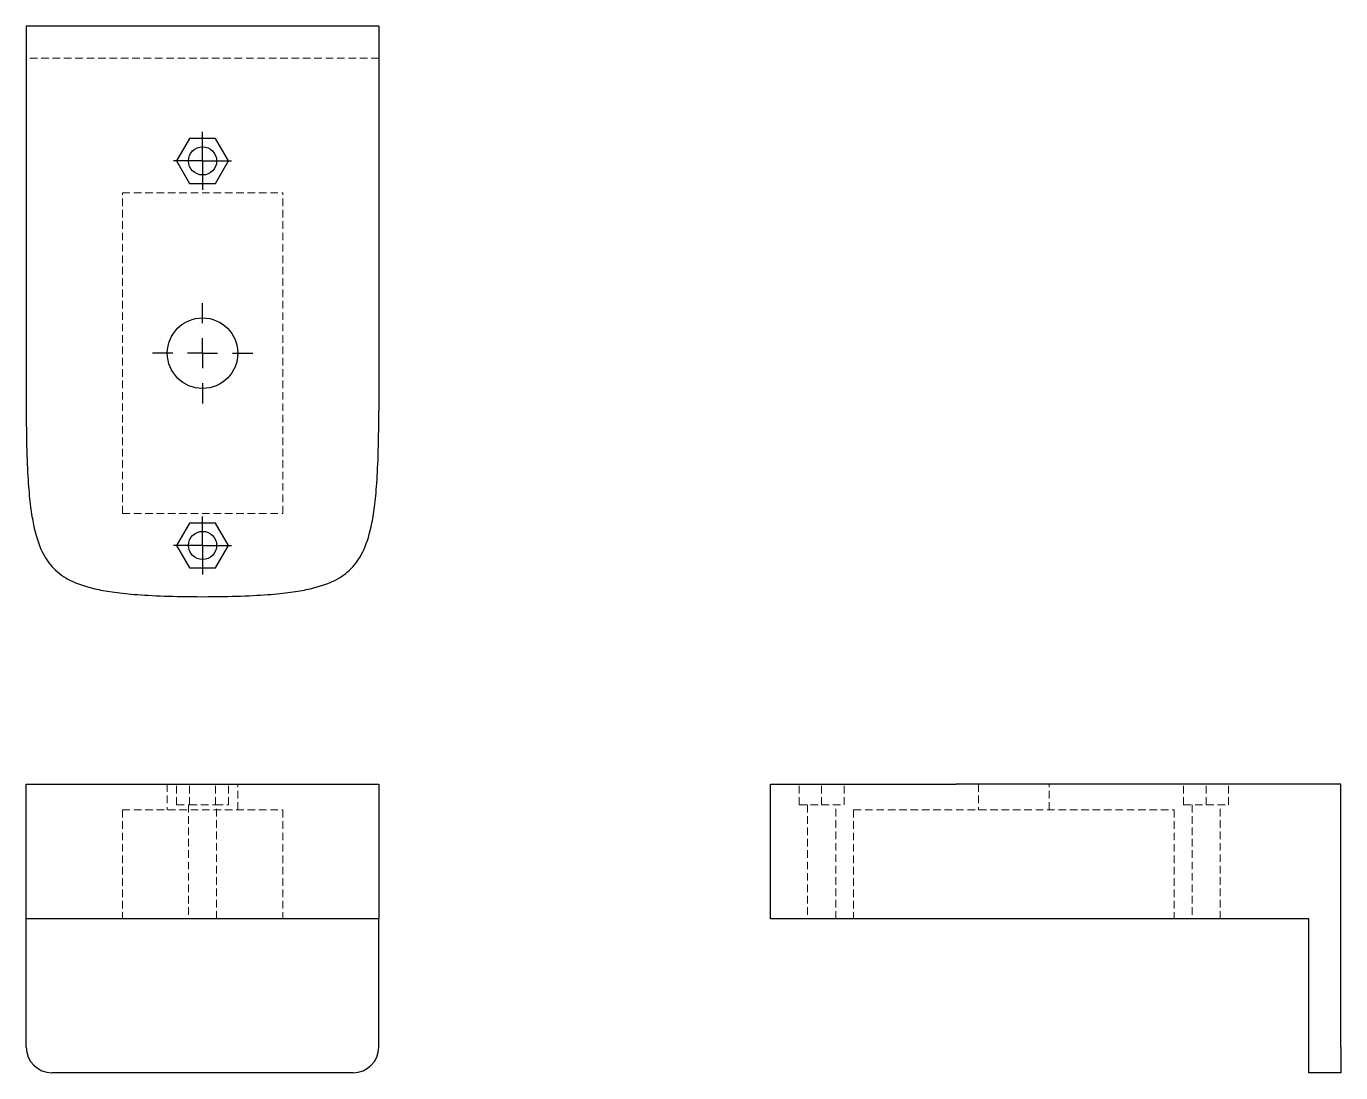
# Model space of a CAD drawing. Header units: millimetres. Extents: x 53 to 273, y 33 to 208.
import ezdxf

# ---------------------------------------------------------------- set-up
doc = ezdxf.new("R2010")
doc.units = ezdxf.units.MM
doc.linetypes.add('HIDDEN', pattern=[1.905, 1.27, -0.635])
doc.layers.add('10', color=7, linetype='Continuous')

# ---------------------------------------------------------------- blocks, each defined once
blk = doc.blocks.new('SW_CENTERMARKSYMBOL_0')
at = {"layer": '10', "color": 0}
for p, q in [((0, 5), (0, 8.4)), ((0, 0), (0, 2.5)), ((-5, 0), (-8.4, 0)), ((0, 0), (-2.5, 0)), ((0, 0), (0, -2.5)), ((0, 0), (2.5, 0)), ((5, 0), (8.4, 0)), ((0, -5), (0, -8.4))]:
    blk.add_line(p, q, dxfattribs=at)
blk = doc.blocks.new('SW_CENTERMARKSYMBOL_1')
at = {"layer": '10', "color": 0}
for p, q in [((0, 2.5), (0, 4.86)), ((0, 0), (0, 2.5)), ((-2.5, 0), (-4.86, 0)), ((0, 0), (-2.5, 0)), ((0, 0), (0, -2.5)), ((0, 0), (2.5, 0)), ((2.5, 0), (4.86, 0)), ((0, -2.5), (0, -4.86))]:
    blk.add_line(p, q, dxfattribs=at)
blk = doc.blocks.new('SW_CENTERMARKSYMBOL_2')
at = {"layer": '10', "color": 0}
for p, q in [((0, 2.5), (0, 4.86)), ((0, 0), (0, 2.5)), ((-2.5, 0), (-4.86, 0)), ((0, 0), (-2.5, 0)), ((0, 0), (0, -2.5)), ((0, 0), (2.5, 0)), ((2.5, 0), (4.86, 0)), ((0, -2.5), (0, -4.86))]:
    blk.add_line(p, q, dxfattribs=at)

msp = doc.modelspace()

# ---------------------------------------------------------------- linework, layer by layer
at = {"color": 7, "linetype": 'Continuous', "lineweight": 25}
for p, q in [((111.97, 208), (52.96, 208)), ((52.96, 208), (52.96, 143.6)), ((111.97, 208), (111.97, 143.6)), ((80.3, 189.22), (78.13, 185.47)), ((84.63, 189.22), (80.3, 189.22)), ((86.8, 185.47), (84.63, 189.22)), ((78.13, 185.47), (80.3, 181.71)), ((84.63, 181.71), (86.8, 185.47)), ((80.3, 181.71), (84.63, 181.71)), ((80.3, 124.85), (78.13, 121.1)), ((84.63, 124.85), (80.3, 124.85)), ((86.8, 121.1), (84.63, 124.85)), ((78.13, 121.1), (80.3, 117.34)), ((84.63, 117.34), (86.8, 121.1)), ((80.3, 117.34), (84.63, 117.34)), ((52.96, 58.59), (52.96, 81.12)), ((111.97, 81.12), (111.97, 58.59)), ((177.52, 69.85), (177.52, 81.12)), ((273, 81.12), (208.6, 81.12)), ((273, 37.13), (273, 81.12)), ((177.52, 58.59), (177.52, 69.85)), ((52.96, 37.13), (52.96, 58.59)), ((111.97, 37.13), (111.97, 58.59)), ((267.64, 58.59), (208.6, 58.59)), ((267.64, 37.13), (267.64, 58.59)), ((267.64, 32.84), (267.64, 37.13)), ((273, 37.13), (273, 32.84)), ((107.68, 32.84), (57.25, 32.84)), ((273, 32.84), (267.64, 32.84))]:
    msp.add_line(p, q, dxfattribs=at)
at = {"color": 7, "linetype": 'HIDDEN', "lineweight": 18}
for p, q in [((111.97, 202.64), (52.96, 202.64)), ((69.05, 126.46), (69.05, 180.1)), ((69.05, 180.1), (95.88, 180.1)), ((95.88, 126.46), (95.88, 180.1)), ((69.05, 126.46), (95.88, 126.46)), ((76.56, 81.12), (76.56, 76.83)), ((78.13, 77.69), (78.13, 81.12)), ((80.3, 77.69), (80.3, 81.12)), ((84.63, 77.69), (84.63, 81.12)), ((86.8, 77.69), (86.8, 81.12)), ((88.37, 76.83), (88.37, 81.12)), ((182.34, 77.69), (182.34, 81.12)), ((186.1, 77.69), (186.1, 81.12)), ((189.85, 77.69), (189.85, 81.12)), ((212.38, 81.12), (212.38, 76.83)), ((224.18, 76.83), (224.18, 81.12)), ((246.71, 77.69), (246.71, 81.12)), ((250.47, 77.69), (250.47, 81.12)), ((254.22, 77.69), (254.22, 81.12)), ((78.13, 77.69), (80.3, 77.69)), ((80.1, 77.69), (80.1, 58.59)), ((80.3, 77.69), (84.63, 77.69)), ((84.63, 77.69), (86.8, 77.69)), ((84.83, 58.59), (84.83, 77.69)), ((182.34, 77.69), (186.1, 77.69)), ((183.74, 77.69), (183.74, 58.59)), ((186.1, 77.69), (189.85, 77.69)), ((188.46, 58.59), (188.46, 77.69)), ((246.71, 77.69), (250.47, 77.69)), ((248.11, 77.69), (248.11, 58.59)), ((250.47, 77.69), (254.22, 77.69)), ((252.83, 58.59), (252.83, 77.69)), ((69.05, 76.83), (95.88, 76.83)), ((69.05, 76.83), (69.05, 58.59)), ((95.88, 76.83), (95.88, 58.59)), ((191.46, 76.83), (245.1, 76.83)), ((191.46, 76.83), (191.46, 58.59)), ((245.1, 76.83), (245.1, 58.59))]:
    msp.add_line(p, q, dxfattribs=at)
at = {"color": 7, "linetype": 'HIDDEN', "lineweight": 18, "flags": 128}
for points in [[(52.96, 143.6), (52.96, 143.6)], [(111.97, 143.6), (111.97, 143.6)]]:
    msp.add_lwpolyline(points, dxfattribs=at)
at = {"color": 7, "linetype": 'Continuous', "lineweight": 25}
for centre, radius in [((82.47, 185.47), 2.36), ((82.47, 153.28), 5.9), ((82.47, 121.1), 2.36)]:
    msp.add_circle(centre, radius, dxfattribs=at)
for centre, start, end in [((57.25, 37.13), 180, 270), ((107.68, 37.13), 270, 0)]:
    msp.add_arc(centre, 4.29, start, end, dxfattribs=at)
for points, knots in [([(52.96, 143.6), (52.96, 140.59), (53.04, 135.82), (53.31, 130.77), (53.71, 127.01), (54.4, 123.16), (55.53, 119.83), (57.44, 117.09), (60.14, 115.15), (63.42, 114), (67.19, 113.3), (70.86, 112.89), (75.62, 112.62), (79.95, 112.53), (82.47, 112.52)], [0.0112982, 0.0112982, 0.0112982, 0.0112982, 0.0734724, 0.1356466, 0.1978209, 0.2599951, 0.3843436, 0.5086921, 0.6330406, 0.7573891, 0.8195633, 0.8817376, 0.9439118, 1, 1, 1, 1]), ([(82.47, 112.52), (84.99, 112.53), (89.32, 112.62), (94.08, 112.89), (97.75, 113.3), (101.52, 114), (104.79, 115.16), (107.49, 117.09), (109.4, 119.83), (110.53, 123.16), (111.22, 127.01), (111.62, 130.77), (111.89, 135.82), (111.97, 140.59), (111.97, 143.6)], [0.0112983, 0.0112983, 0.0112983, 0.0112983, 0.0675339, 0.1296983, 0.1918627, 0.2540271, 0.3783559, 0.5026847, 0.6270136, 0.7513424, 0.8135068, 0.8756712, 0.9378356, 1, 1, 1, 1]), ([(52.96, 81.12), (52.96, 81.12), (53.04, 81.12), (53.31, 81.12), (53.71, 81.12), (54.4, 81.12), (55.53, 81.12), (57.44, 81.12), (60.14, 81.12), (63.42, 81.12), (67.19, 81.12), (70.86, 81.12), (75.62, 81.12), (79.95, 81.12), (82.47, 81.12)], [0.0112982, 0.0112982, 0.0112982, 0.0112982, 0.0734724, 0.1356466, 0.1978209, 0.2599951, 0.3843436, 0.5086921, 0.6330406, 0.7573891, 0.8195633, 0.8817376, 0.9439118, 1, 1, 1, 1]), ([(82.47, 81.12), (84.99, 81.12), (89.32, 81.12), (94.08, 81.12), (97.75, 81.12), (101.52, 81.12), (104.79, 81.12), (107.49, 81.12), (109.4, 81.12), (110.53, 81.12), (111.22, 81.12), (111.62, 81.12), (111.89, 81.12), (111.97, 81.12), (111.97, 81.12)], [0.0112983, 0.0112983, 0.0112983, 0.0112983, 0.0675339, 0.1296983, 0.1918627, 0.2540271, 0.3783559, 0.5026847, 0.6270136, 0.7513424, 0.8135068, 0.8756712, 0.9378356, 1, 1, 1, 1]), ([(177.52, 81.12), (177.53, 81.12), (177.62, 81.12), (177.89, 81.12), (178.3, 81.12), (179, 81.12), (180.16, 81.12), (182.09, 81.12), (184.83, 81.12), (188.16, 81.12), (192.01, 81.12), (195.77, 81.12), (200.82, 81.12), (205.59, 81.12), (208.6, 81.12)], [0.0112983, 0.0112983, 0.0112983, 0.0112983, 0.0675339, 0.1296983, 0.1918627, 0.2540271, 0.3783559, 0.5026847, 0.6270136, 0.7513424, 0.8135068, 0.8756712, 0.9378356, 1, 1, 1, 1]), ([(82.49, 58.59), (79.96, 58.59), (75.62, 58.59), (70.86, 58.59), (67.19, 58.59), (63.42, 58.59), (60.14, 58.59), (57.44, 58.59), (55.53, 58.59), (54.4, 58.59), (53.71, 58.59), (53.31, 58.59), (53.04, 58.59), (52.96, 58.59), (52.96, 58.59)], [0.0111419, 0.0111419, 0.0111419, 0.0111419, 0.0673863, 0.1295606, 0.1917348, 0.2539091, 0.3782576, 0.5026061, 0.6269545, 0.751303, 0.8134773, 0.8756515, 0.9378258, 1, 1, 1, 1]), ([(111.97, 58.59), (111.97, 58.59), (111.89, 58.59), (111.62, 58.59), (111.22, 58.59), (110.53, 58.59), (109.4, 58.59), (107.49, 58.59), (104.79, 58.59), (101.52, 58.59), (97.75, 58.59), (94.08, 58.59), (89.32, 58.59), (85, 58.59), (82.49, 58.59)], [0.0114548, 0.0114548, 0.0114548, 0.0114548, 0.0736192, 0.1357836, 0.197948, 0.2601124, 0.3844412, 0.50877, 0.6330988, 0.7574277, 0.8195921, 0.8817565, 0.9439209, 1, 1, 1, 1]), ([(208.6, 58.59), (205.59, 58.59), (200.82, 58.59), (195.77, 58.59), (192.01, 58.59), (188.16, 58.59), (184.83, 58.59), (182.09, 58.59), (180.16, 58.59), (179, 58.59), (178.3, 58.59), (177.89, 58.59), (177.62, 58.59), (177.53, 58.59), (177.52, 58.59)], [0.0114548, 0.0114548, 0.0114548, 0.0114548, 0.0736192, 0.1357836, 0.197948, 0.2601124, 0.3844412, 0.50877, 0.6330988, 0.7574277, 0.8195921, 0.8817565, 0.9439209, 1, 1, 1, 1])]:
    msp.add_open_spline(points, degree=3, knots=knots, dxfattribs=at)

# ---------------------------------------------------------------- block references
at = {"layer": '10'}
for name, p in [('SW_CENTERMARKSYMBOL_2', (82.47, 185.47)), ('SW_CENTERMARKSYMBOL_0', (82.47, 153.28)), ('SW_CENTERMARKSYMBOL_1', (82.47, 121.1))]:
    msp.add_blockref(name, p, dxfattribs=at)

doc.saveas('drawing.dxf')
